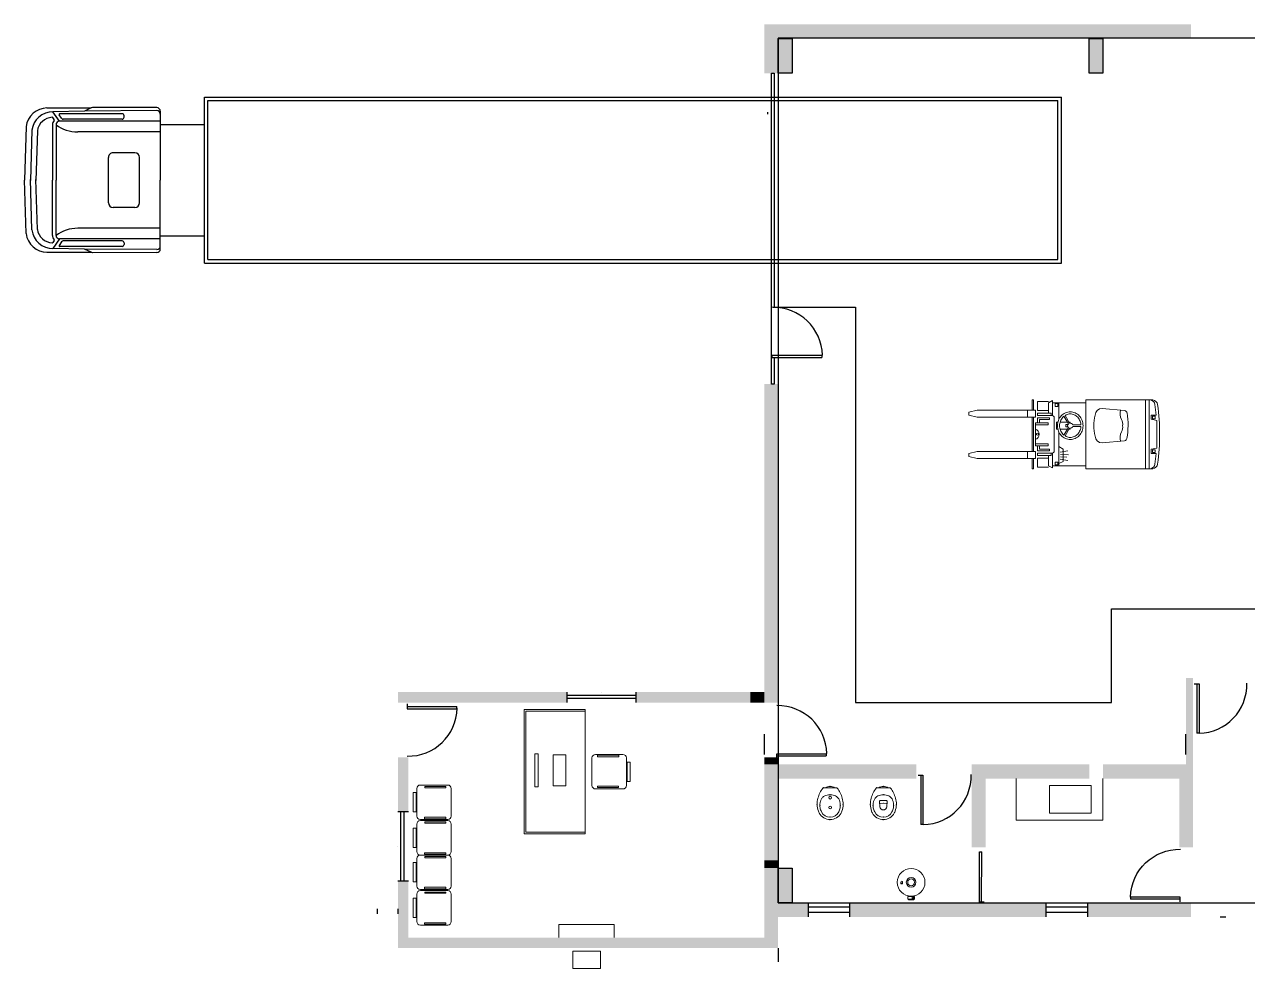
# Model space of a CAD drawing. Header units: millimetres. Extents: x 106 to 150.3, y 96.8 to 110.4.
# Drawn here: x 106.03 to 123.73, y 96.8 to 110.45 of the extents above; entities that cross this region are included whole.
import ezdxf

# ---------------------------------------------------------------- set-up
doc = ezdxf.new("R2010")
doc.units = ezdxf.units.MM
for name, color, linetype in [('0-SENDA PEATONAL', 51, 'Continuous'), ('01-VEHICULOS', 252, 'Continuous'), ('PDF_ABERTURAS', 7, 'Continuous')]:
    doc.layers.add(name, color=color, linetype=linetype)
doc.layers.add('Hatch Muros', color=8, linetype='Continuous', true_color=0x817e7e)
doc.layers.add('Mobiliario', color=252, linetype='Continuous', lineweight=15)
doc.layers.add('VISTA', color=7, linetype='Continuous', lineweight=20)

# ---------------------------------------------------------------- blocks, each defined once
blk = doc.blocks.new('A$C4f239783')
at = {"layer": '01-VEHICULOS'}
for p, q in [((-13.33361, 1.200103), (-13.333647, -1.199897)), ((-0.938185, 1.2), (-13.33361, 1.200103)), ((-13.283611, 1.150102), (-13.283646, -1.149898)), ((-0.988186, 1.150001), (-13.283611, 1.150102)), ((-0.988186, 1.150001), (-0.988222, -1.149999)), ((-0.938185, 1.2), (-0.93819, 0.804735)), ((-0.298217, 0.997044), (-0.298217, 0.804735)), ((-0.24841, 1.047044), (0.681643, 1.051107)), ((-0.247918, 1.003874), (0.796301, 0.996891)), ((0.224316, 0.90958), (0.224316, 0.92958)), ((0.254316, 0.95958), (1.155442, 0.95958)), ((0.681643, 1.051107), (0.700342, 1.042265)), ((1.34036, 1.042265), (0.700342, 1.042265)), ((0.700342, 1.042265), (0.796301, 0.996891)), ((0.796301, 0.996891), (1.253788, 0.987719)), ((1.128992, 0.892745), (1.163719, 0.943968)), ((1.160135, 0.84958), (1.253788, 0.987719)), ((1.237364, 0.874392), (1.256867, 0.903159)), ((-0.93819, 0.804735), (-0.938218, -0.804735)), ((-0.298217, 0.804735), (-0.93819, 0.804735)), ((-0.298217, 0.84958), (1.160135, 0.84958)), ((-0.298217, 0.804735), (-0.298217, 0)), ((0.254316, 0.87958), (1.10416, 0.87958)), ((1.210135, 0.79958), (1.210135, 0)), ((1.260135, 0.79958), (1.260135, 0)), ((1.479781, 0.71362), (1.501152, -0.007934)), ((1.559652, 0.719866), (1.581128, -0.005978)), ((1.643711, 0.774402), (1.666374, 0)), ((-0.298217, 0.696997), (0.896567, 0.696997)), ((0.067892, 0.396034), (0.384719, 0.396034)), ((0, 0.328142), (0, -0.328142)), ((0.45261, 0.328142), (0.45261, -0.328142)), ((-0.298217, -0.804735), (-0.298217, 0)), ((1.210135, -0.79958), (1.210135, 0)), ((1.260135, -0.79958), (1.260135, 0)), ((1.479781, -0.71362), (1.501152, 0.007934)), ((1.559652, -0.719866), (1.581128, 0.005978)), ((1.643711, -0.774402), (1.666374, 0)), ((0.067892, -0.396034), (0.384719, -0.396034)), ((-0.298217, -0.696997), (0.896567, -0.696997)), ((-0.938218, -0.804735), (-0.938223, -1.2)), ((-0.298217, -0.804735), (-0.938218, -0.804735)), ((-0.298217, -0.997044), (-0.298217, -0.804735)), ((-0.298217, -0.84958), (1.160135, -0.84958)), ((0.254316, -0.87958), (1.10416, -0.87958)), ((1.160135, -0.84958), (1.253788, -0.987719)), ((1.237364, -0.874392), (1.256867, -0.903159)), ((-0.24841, -1.047044), (0.681643, -1.051107)), ((-0.247918, -1.003874), (0.796301, -0.996891)), ((0.224316, -0.90958), (0.224316, -0.92958)), ((0.254316, -0.95958), (1.155442, -0.95958)), ((0.681643, -1.051107), (0.700342, -1.042265)), ((0.700342, -1.042265), (0.796301, -0.996891)), ((1.34036, -1.042265), (0.700342, -1.042265)), ((0.796301, -0.996891), (1.253788, -0.987719)), ((1.128992, -0.892745), (1.163719, -0.943968)), ((-0.938223, -1.2), (-13.333647, -1.199897)), ((-0.988222, -1.149999), (-13.283646, -1.149898))]:
    blk.add_line(p, q, dxfattribs=at)
for centre, radius, start, end in [((-0.248217, 0.997044), 0.05, 90.221033, 180), ((-0.248217, 0.953875), 0.05, 89.657281, 180), ((0.254316, 0.92958), 0.03, 90, 180), ((0.254316, 0.90958), 0.03, 180, 270), ((1.10416, 0.90958), 0.03, 270, 325.864172), ((1.155442, 0.94958), 0.01, 325.864172, 90), ((1.256301, 0.682027), 0.305702, 7.110138, 90.471044), ((1.265144, 0.897548), 0.01, 87.650338, 145.864172), ((1.256301, 0.682027), 0.225702, 8.046375, 87.650338), ((1.34036, 0.736563), 0.305702, 7.110138, 89.999992), ((0.894986, 1.232364), 0.535369, 270.169155, 306.061698), ((1.160135, 0.79958), 0.05, 0, 90), ((1.245641, 0.86878), 0.01, 145.864172, 218.983266), ((1.160135, 0.79958), 0.1, 0, 38.983266), ((0.067892, 0.328142), 0.067892, 90, 180), ((0.384719, 0.328142), 0.067892, 0, 90), ((0.067892, -0.328142), 0.067892, 180, 270), ((0.384719, -0.328142), 0.067892, 270, 0), ((0.894986, -1.232364), 0.535369, 53.938302, 89.830845), ((0.254316, -0.90958), 0.03, 90, 180), ((1.10416, -0.90958), 0.03, 34.135828, 90), ((1.160135, -0.79958), 0.05, 270, 0), ((1.245641, -0.86878), 0.01, 141.016734, 214.135828), ((1.160135, -0.79958), 0.1, 321.016734, 0), ((1.256301, -0.682027), 0.305702, 269.528956, 352.889862), ((1.256301, -0.682027), 0.225702, 272.349662, 351.953625), ((1.34036, -0.736563), 0.305702, 270.000008, 352.889862), ((-0.248217, -0.953875), 0.05, 180, 270.342719), ((-0.248217, -0.997044), 0.05, 180, 269.778967), ((0.254316, -0.92958), 0.03, 180, 270), ((1.155442, -0.94958), 0.01, 270, 34.135828), ((1.265144, -0.897548), 0.01, 214.135828, 272.349662)]:
    blk.add_arc(centre, radius, start, end, dxfattribs=at)
blk = doc.blocks.new('au_elev')
for p, q in [((-1.844, 0.4975), (-1.844, 0.3485)), ((-1.822, 0.4975), (-1.844, 0.4975)), ((-1.822, 0.3485), (-1.822, 0.4975)), ((-1.76489, 0.47338), (-1.76489, 0.343)), ((-1.605765, 0.47338), (-1.76489, 0.47338)), ((-1.546994, 0.48674), (-1.60735, 0.4575)), ((-1.60735, 0.4575), (-1.60735, 0.304987)), ((-1.546994, 0.4575), (-1.546994, 0.48674)), ((-1.546994, 0.4575), (-1.546994, 0.270795)), ((-1.45611, 0.4575), (-1.546994, 0.4575)), ((-1.510252, 0.443358), (-1.510252, 0.403358)), ((-1.470252, 0.443358), (-1.510252, 0.443358)), ((-1.510252, 0.403358), (-1.470252, 0.403358)), ((-1.470252, 0.403358), (-1.470252, 0.443358)), ((-1.456984, 0.424122), (-1.396127, 0.391514)), ((-1.45611, -0.03261), (-1.45611, 0.4575)), ((-1.45611, 0.4575), (-1.067, 0.4575)), ((-1.439812, 0.35868), (-1.329127, 0.376569)), ((-1.396127, 0.391514), (-1.396127, 0.214663)), ((-1.067, 0.4975), (-0.09782, 0.4975)), ((-1.067, 0.4975), (-1.067, -0.4975)), ((-0.201262, 0.4975), (-0.201262, -0.4975)), ((-0.151918, 0.4975), (-0.151918, -0.4975)), ((-2.639, 0.3485), (-2.759, 0.321883)), ((-2.759, 0.321883), (-2.759, 0.27501)), ((-2.759, 0.27501), (-2.639, 0.2485)), ((-1.797, 0.3485), (-2.639, 0.3485)), ((-2.639, 0.2485), (-1.797, 0.2485)), ((-1.909, 0.3485), (-1.909, 0.2485)), ((-1.844, 0.2485), (-1.844, -0.2485)), ((-1.822, -0.2485), (-1.822, 0.2485)), ((-1.797, 0.2485), (-1.797, 0.3485)), ((-1.767, 0.270795), (-1.767, 0.304987)), ((-1.767, 0.304987), (-1.567, 0.304987)), ((-1.567, 0.270795), (-1.767, 0.270795)), ((-1.767, 0.236828), (-1.592184, 0.236828)), ((-1.767, 0.165273), (-1.767, 0.236828)), ((-1.76489, 0.343), (-1.60735, 0.343)), ((-1.738633, 0.212826), (-1.738633, 0.165273)), ((-1.592184, 0.212826), (-1.738633, 0.212826)), ((-1.592184, 0.236828), (-1.592184, 0.212826)), ((-1.567, 0.304987), (-1.567, 0.270795)), ((-1.546769, 0.270795), (-1.567, 0.270795)), ((-1.526769, -0.250795), (-1.526769, 0.250795)), ((-1.396127, 0.214663), (-1.45611, 0.177527)), ((-1.43687, 0.256328), (-1.324827, 0.236854)), ((-1.435285, 0.327658), (-1.341124, 0.33196)), ((-1.435285, 0.290521), (-1.318941, 0.294823)), ((-0.122266, 0.2755), (-0.122266, 0.216821)), ((-0.049347, 0.2755), (-0.122266, 0.2755)), ((-0.122266, 0.216821), (-0.04137, 0.201654)), ((-0.103325, 0.223994), (-0.103325, 0.263994)), ((-0.103325, 0.263994), (-0.063325, 0.263994)), ((-0.063325, 0.223994), (-0.103325, 0.223994)), ((-0.063325, 0.263994), (-0.063325, 0.223994)), ((-1.797, 0.137873), (-1.797, 0.165273)), ((-1.797, 0.165273), (-1.609387, 0.165273)), ((-1.609387, 0.137873), (-1.797, 0.137873)), ((-1.797, 0.137873), (-1.797, -0.137873)), ((-1.738633, 0.165273), (-1.767, 0.165273)), ((-1.609387, 0.165273), (-1.609387, 0.137873)), ((-1.319063, -0.098009), (-1.382895, 0.012551)), ((-1.301742, -0.088009), (-1.36639, 0.023964)), ((-0.83011, 0.125), (-0.506865, 0.092524)), ((-1.797, -0.137873), (-1.797, -0.165273)), ((-1.609387, -0.137873), (-1.797, -0.137873)), ((-1.797, -0.165273), (-1.609387, -0.165273)), ((-1.738633, -0.165273), (-1.767, -0.165273)), ((-1.767, -0.165273), (-1.767, -0.236828)), ((-1.738633, -0.212826), (-1.738633, -0.165273)), ((-1.609387, -0.165273), (-1.609387, -0.137873)), ((-1.489802, -0.075), (-1.489802, -0.175)), ((-1.471063, -0.075), (-1.489802, -0.075)), ((-1.471063, -0.175), (-1.489802, -0.175)), ((-1.332347, -0.075), (-1.440082, -0.075)), ((-1.332347, -0.175), (-1.440082, -0.175)), ((-1.319063, -0.151991), (-1.382895, -0.262551)), ((-1.301742, -0.161991), (-1.36639, -0.273964)), ((-1.349762, -0.106107), (-1.327735, -0.106205)), ((-1.327735, -0.143795), (-1.349762, -0.143893)), ((-1.291933, -0.075), (-1.309253, -0.075)), ((-1.291933, -0.175), (-1.309253, -0.175)), ((-1.291933, -0.075), (-1.291933, -0.086731)), ((-1.291933, -0.163269), (-1.291933, -0.175)), ((-1.137202, -0.115), (-1.254993, -0.115)), ((-1.137202, -0.135), (-1.254993, -0.135)), ((-2.639, -0.2485), (-2.759, -0.275117)), ((-2.759, -0.275117), (-2.759, -0.32199)), ((-2.759, -0.32199), (-2.639, -0.3485)), ((-1.797, -0.2485), (-2.639, -0.2485)), ((-2.639, -0.3485), (-1.797, -0.3485)), ((-1.909, -0.2485), (-1.909, -0.3485)), ((-1.844, -0.3485), (-1.844, -0.4975)), ((-1.822, -0.4975), (-1.822, -0.3485)), ((-1.797, -0.3485), (-1.797, -0.2485)), ((-1.767, -0.236828), (-1.592184, -0.236828)), ((-1.767, -0.270795), (-1.767, -0.304987)), ((-1.567, -0.270795), (-1.767, -0.270795)), ((-1.767, -0.304987), (-1.567, -0.304987)), ((-1.76489, -0.343), (-1.60735, -0.343)), ((-1.76489, -0.47338), (-1.76489, -0.343)), ((-1.592184, -0.212826), (-1.738633, -0.212826)), ((-1.60735, -0.4575), (-1.60735, -0.304987)), ((-1.592184, -0.236828), (-1.592184, -0.212826)), ((-1.567, -0.270795), (-1.546769, -0.270795)), ((-1.567, -0.304987), (-1.567, -0.270795)), ((-1.546994, -0.270795), (-1.546994, -0.4575)), ((-1.45611, -0.4575), (-1.45611, -0.21739)), ((-0.505958, -0.342427), (-0.83011, -0.375)), ((-0.122266, -0.216821), (-0.04137, -0.201654)), ((-0.122266, -0.2755), (-0.122266, -0.216821)), ((-0.049347, -0.2755), (-0.122266, -0.2755)), ((-0.103325, -0.223994), (-0.103325, -0.263994)), ((-0.063325, -0.223994), (-0.103325, -0.223994)), ((-0.103325, -0.263994), (-0.063325, -0.263994)), ((-0.063325, -0.263994), (-0.063325, -0.223994)), ((-1.844, -0.4975), (-1.822, -0.4975)), ((-1.605765, -0.47338), (-1.76489, -0.47338)), ((-1.546994, -0.48674), (-1.60735, -0.4575)), ((-1.546994, -0.4575), (-1.45611, -0.4575)), ((-1.546994, -0.4575), (-1.546994, -0.48674)), ((-1.510252, -0.443358), (-1.510252, -0.403358)), ((-1.510252, -0.403358), (-1.470252, -0.403358)), ((-1.470252, -0.443358), (-1.510252, -0.443358)), ((-1.470252, -0.403358), (-1.470252, -0.443358)), ((-1.45611, -0.4575), (-1.067, -0.4575)), ((-1.067, -0.4975), (-0.09782, -0.4975))]:
    blk.add_line(p, q)
blk.add_circle((-1.767, -0.001249), 0.015398)
for centre, radius, start, end in [((-0.146529, 0.41762), 0.080591, 8.441192, 82.383817), ((-0.108502, 0.41762), 0.080591, 8.441192, 82.383817), ((-3.067096, 0.01115), 3.029305, 5.006228, 7.937014), ((-2.679268, 0.036113), 2.679511, 359.227767, 8.441192), ((-1.546769, 0.250795), 0.02, 0, 90), ((-3.60704, 0.041682), 3.569256, 359.330878, 2.568829), ((-1.808123, 0.007048), 0.066244, 353.892578, 80.33388), ((-1.276102, -0.119226), 0.199762, 137.231175, 159.035788), ((-1.285738, -0.110312), 0.186636, 114.122761, 137.231175), ((-1.285738, -0.110312), 0.156636, 128.33591, 137.231175), ((-1.285738, -0.110312), 0.156636, 114.122761, 120.990787), ((-1.291933, -0.096479), 0.171479, 90, 114.122761), ((-1.291933, -0.096479), 0.141479, 90, 114.122761), ((-1.291933, -0.096479), 0.171479, 65.877239, 90), ((-1.291933, -0.096479), 0.141479, 65.877239, 90), ((-1.298127, -0.110312), 0.156636, 42.768825, 65.877239), ((-1.298127, -0.110312), 0.186636, 42.768825, 65.877239), ((-1.307763, -0.119226), 0.199762, 20.964212, 42.768825), ((-0.417685, -0.125), 0.533928, 163.683876, 196.316124), ((-0.83011, 0.025), 0.1, 90, 180), ((-0.389122, 0.052626), 0.182856, 165.359703, 208.549333), ((-0.511112, 0.05275), 0.04, 9.890688, 83.905009), ((-1.545424, -0.127593), 1.089917, 350.401794, 9.890688), ((-3.60704, -0.041682), 3.569256, 357.431171, 0.669122), ((-2.679268, -0.036113), 2.679511, 351.558808, 0.772233), ((-1.808123, -0.007048), 0.066244, 279.66612, 6.107422), ((-1.261031, -0.125), 0.215902, 159.035788, 180), ((-1.261031, -0.125), 0.215902, 180, 200.964212), ((-1.261031, -0.125), 0.185902, 159.035788, 180), ((-1.261031, -0.125), 0.185902, 180, 200.964212), ((-1.276102, -0.119226), 0.169762, 137.231175, 159.035788), ((-1.330771, -0.125), 0.026788, 135.147583, 224.852417), ((-1.291933, -0.125), 0.038269, 135.147583, 224.852417), ((-1.291933, -0.125), 0.038269, 15.147583, 104.852417), ((-1.291933, -0.125), 0.038269, 255.147583, 344.852417), ((-1.307763, -0.119226), 0.169762, 20.964212, 42.768825), ((-1.322834, -0.125), 0.185902, 3.083537, 20.964212), ((-1.322834, -0.125), 0.185902, 339.035788, 356.916463), ((-1.322834, -0.125), 0.215902, 0, 20.964212), ((-1.322834, -0.125), 0.215902, 339.035788, 360), ((-0.722819, -0.111895), 0.189483, 356.034146, 24.020356), ((-0.722819, -0.138105), 0.189483, 335.979644, 3.965854), ((-1.546769, -0.250795), 0.02, 270, 0), ((-1.276102, -0.130774), 0.199762, 200.964212, 222.768825), ((-1.276102, -0.130774), 0.169762, 200.964212, 222.768825), ((-1.285738, -0.139688), 0.186636, 222.768825, 245.877239), ((-1.285738, -0.139688), 0.156636, 222.768825, 231.66409), ((-1.285738, -0.139688), 0.156636, 239.009213, 245.877239), ((-1.291933, -0.153521), 0.171479, 245.877239, 270), ((-1.291933, -0.153521), 0.141479, 245.877239, 270), ((-1.291933, -0.153521), 0.141479, 270, 294.122761), ((-1.291933, -0.153521), 0.171479, 270, 294.122761), ((-1.298127, -0.139688), 0.156636, 294.122761, 317.231175), ((-1.298127, -0.139688), 0.186636, 294.122761, 317.231175), ((-1.307763, -0.130774), 0.169762, 317.231175, 339.035788), ((-1.307763, -0.130774), 0.199762, 317.231175, 339.035788), ((-0.83011, -0.275), 0.1, 180, 270), ((-0.389122, -0.302626), 0.182856, 151.450667, 194.640297), ((-0.510205, -0.302654), 0.04, 276.094991, 350.401794), ((-3.067096, -0.01115), 3.029305, 352.062986, 354.993772), ((-0.146529, -0.41762), 0.080591, 277.616183, 351.558808), ((-0.108502, -0.41762), 0.080591, 277.616183, 351.558808)]:
    blk.add_arc(centre, radius, start, end)
blk = doc.blocks.new('A$C55652626')
at = {"layer": 'Mobiliario', "linetype": 'Continuous'}
for p, q in [((0.0549, 0.05), (0.0549, 0.4483)), ((0.1049, 0.4983), (0.5023, 0.4983)), ((0.5523, 0.4483), (0.5523, 0.05)), ((0.5023, 0), (0.1049, 0))]:
    blk.add_line(p, q, dxfattribs=at)
for points in [[(0, 0.1087), (0, 0.3889), (0.0427, 0.3889), (0.0427, 0.1087)], [(0.1654, 0.4663), (0.1654, 0.4876), (0.4749, 0.4876), (0.4749, 0.4663)], [(0.1681, 0.0207), (0.1681, 0.0394), (0.4749, 0.0394), (0.4749, 0.0207)]]:
    blk.add_lwpolyline(points, close=True, dxfattribs=at)
for centre, start, end in [((0.1049, 0.4483), 90, 180), ((0.5023, 0.4483), 0, 90), ((0.1049, 0.05), 180, 270), ((0.5023, 0.05), 270, 0)]:
    blk.add_arc(centre, 0.05, start, end, dxfattribs=at)
blk = doc.blocks.new('E-INODORO VS')
at = {"color": 0}
for p, q in [((-0.004461, 0), (0.004461, 0)), ((-0.09081, -0.02), (0.004461, -0.02)), ((0.099733, -0.02), (0.004461, -0.02)), ((-0.04543, -0.293288), (-0.050623, -0.216531)), ((-0.042394, -0.246032), (0.000906, -0.243227)), ((-0.041274, -0.205875), (-0.00168, -0.203311)), ((0.051317, -0.246032), (0.008017, -0.243227)), ((0.050197, -0.205875), (0.010603, -0.203311)), ((0.054353, -0.293288), (0.059546, -0.216531))]:
    blk.add_line(p, q, dxfattribs=at)
for centre, radius, start, end in [((-0.001825, -0.112512), 0.112688, 86.801935, 124.818883), ((0.010748, -0.112512), 0.112688, 55.181117, 93.198065), ((0.134009, -0.263463), 0.318567, 162.939225, 179.377146), ((0.186961, -0.255), 0.367466, 140.99188, 166.62556), ((0.014461, -0.273), 0.163248, 130.030259, 145.957219), ((-0.09081, -0.03), 0.01, 90, 140.99188), ((-0.00068, -0.277718), 0.157802, 96.715913, 124.711346), ((0.004461, -0.39914), 0.27914, 90, 94.848942), ((0.004461, -0.39914), 0.27914, 85.151058, 90), ((0.009602, -0.277718), 0.157802, 55.288654, 83.284087), ((-0.005539, -0.273), 0.163248, 34.042781, 49.969741), ((0.099733, -0.03), 0.01, 39.00812, 90), ((-0.178039, -0.255), 0.367466, 13.37444, 39.00812), ((-0.125087, -0.263463), 0.318567, 0.622854, 17.060775), ((0.133225, -0.248), 0.31799, 182.162698, 200.025984), ((0.103211, -0.273), 0.24625, 171.828766, 188.171234), ((0.087993, -0.273883), 0.231332, 165.536195, 171.076549), ((0.09566, -0.2626), 0.240522, 190.880091, 205.989807), ((-0.001647, -0.254709), 0.139796, 148.473978, 163.969102), ((-0.040646, -0.215856), 0.01, 93.605005, 183.87031), ((0.004461, -0.289994), 0.05, 183.777459, 356.222541), ((0.010995, -0.389426), 0.186547, 92.007091, 93.89594), ((0.004461, -0.302624), 0.059504, 86.574186, 93.425814), ((-0.002072, -0.389426), 0.186547, 86.10406, 87.992909), ((0.049568, -0.215856), 0.01, 356.12969, 86.394995), ((-0.086738, -0.2626), 0.240522, 334.010193, 349.119909), ((0.010569, -0.254709), 0.139796, 16.030898, 31.526022), ((-0.079071, -0.273883), 0.231332, 8.923451, 14.463805), ((-0.094289, -0.273), 0.24625, 351.828766, 8.171234), ((-0.124302, -0.248), 0.31799, 339.974016, 357.837302), ((0.155989, -0.234886), 0.343898, 200.779955, 205.735684), ((0.001961, -0.3055), 0.174523, 207.03086, 271.041627), ((0.001961, -0.3055), 0.137523, 207.03086, 271.041627), ((0.006961, -0.3055), 0.174523, 268.958373, 332.96914), ((0.006961, -0.3055), 0.137523, 268.958373, 332.96914), ((-0.147066, -0.234886), 0.343898, 334.264316, 339.220045)]:
    blk.add_arc(centre, radius, start, end, dxfattribs=at)
for p in [(0.004461, 0), (-0.095114, -0.020974), (0.004461, -0.12), (0.099733, -0.02), (0.099795, -0.02), (0.104037, -0.020974), (-0.184539, -0.26), (-0.143026, -0.275461), (0.151961, -0.27248), (0.193461, -0.26), (0.004461, -0.443), (0.005134, -0.479994), (0.010134, -0.479994)]:
    blk.add_point(p, dxfattribs=at)
blk = doc.blocks.new('TERMOT-P')
at = {"color": 0}
for p, q in [((0.122713, -0.005215), (0.122713, -0.029437)), ((0.148039, -0.029437), (0.122713, -0.029437)), ((0.148039, -0.005215), (0.148039, -0.029437)), ((-0.047034, -0.249745), (-0.047034, -0.213418)), ((-0.047034, -0.213418), (0.04735, -0.213418)), ((0.04735, -0.249745), (-0.047034, -0.249745)), ((-0.037402, -0.249745), (-0.037402, -0.259847)), ((-0.037402, -0.259847), (0.037968, -0.259847)), ((0.037968, -0.249745), (0.037968, -0.259847)), ((0.04735, -0.213418), (0.04735, -0.249745))]:
    blk.add_line(p, q, dxfattribs=at)
for centre, radius in [((0.000283, -0.007892), 0.2), ((0.000283, -0.007892), 0.07), ((0.000283, -0.007892), 0.05), ((0.135376, -0.005215), 0.012663), ((-0.024371, -0.232497), 0.011521)]:
    blk.add_circle(centre, radius, dxfattribs=at)
blk = doc.blocks.new('mesa_trabajo_1.80x.83')
blk.add_lwpolyline([(0, 0.88), (-1.8, 0.88), (-1.8, 0), (0, 0)], close=True)
blk.add_lwpolyline([(-1.775, 0.88), (-1.775, 0.025), (-0.025, 0.025), (-0.025, 0.88)])
blk = doc.blocks.new('IRI-OCASA-Layout R 9$0$OCA_SILLA')
at = {"linetype": 'Continuous'}
for p, q in [((0.0549, 0.05), (0.0549, 0.4483)), ((0.1049, 0.4983), (0.5023, 0.4983)), ((0.5523, 0.4483), (0.5523, 0.05)), ((0.5023, 0), (0.1049, 0))]:
    blk.add_line(p, q, dxfattribs=at)
for points in [[(0, 0.1087), (0, 0.3889), (0.0427, 0.3889), (0.0427, 0.1087)], [(0.1654, 0.4663), (0.1654, 0.4876), (0.4749, 0.4876), (0.4749, 0.4663)], [(0.1681, 0.0207), (0.1681, 0.0394), (0.4749, 0.0394), (0.4749, 0.0207)]]:
    blk.add_lwpolyline(points, close=True, dxfattribs=at)
for centre, start, end in [((0.1049, 0.4483), 90, 180), ((0.5023, 0.4483), 0, 90), ((0.1049, 0.05), 180, 270), ((0.5023, 0.05), 270, 0)]:
    blk.add_arc(centre, 0.05, start, end, dxfattribs=at)

msp = doc.modelspace()

# ---------------------------------------------------------------- linework, layer by layer
msp.add_lwpolyline([(150.131047, 110.251896), (116.935143, 110.251896), (116.935143, 97.748308), (150.131047, 97.748308)], close=True)
at = {"layer": '0-SENDA PEATONAL'}
msp.add_lwpolyline([(116.853534, 106.358942), (118.053534, 106.358942), (118.053534, 100.643973), (121.757829, 100.643973), (121.757829, 100.999581), (121.757829, 101.999581), (123.885367, 101.999581), (123.885367, 100.999581)], dxfattribs=at)
at = {"layer": 'Hatch Muros'}
for points in [[(116.935143, 110.245387), (117.138348, 110.245387), (117.138348, 109.743726), (116.935143, 109.743726)], [(121.437394, 110.245387), (121.634248, 110.245387), (121.634248, 109.743726), (121.437394, 109.743726)], [(116.935143, 98.249969), (117.138348, 98.249969), (117.138348, 97.748308), (116.935143, 97.748308)]]:
    msp.add_lwpolyline(points, close=True, dxfattribs=at)
for points in [[(116.877992, 105.635184), (116.877992, 105.247825), (116.839891, 105.247825), (116.839891, 109.743726), (116.877992, 109.743726), (116.877992, 106.35275)], [(116.78909, 109.153162), (116.78909, 109.178563)], [(117.570158, 105.660584), (117.570158, 105.635184)], [(113.880725, 100.796376), (113.880725, 100.643973)], [(113.880725, 100.751925), (114.877698, 100.751925)], [(113.880725, 100.707474), (114.877698, 100.707474)], [(114.376036, 100.796376), (114.376036, 100.796376)], [(114.877698, 100.796376), (114.877698, 100.643973)], [(112.28684, 100.555071), (112.28684, 100.586821)], [(116.738289, 99.894656), (116.738289, 100.186762)], [(122.834425, 99.894656), (122.834425, 100.186762)], [(123.024929, 100.199463), (122.993179, 100.199463)], [(117.633659, 99.901006), (117.633659, 99.875605)], [(111.435921, 99.069137), (111.588324, 99.069137)], [(111.480372, 98.065815), (111.480372, 99.069137)], [(111.524823, 98.065815), (111.524823, 99.069137)], [(119.03069, 98.878633), (118.998939, 98.878633)], [(111.435921, 98.567476), (111.435921, 98.567476)], [(119.84896, 98.483688), (119.880711, 98.483659)], [(111.435921, 98.065815), (111.588324, 98.065815)], [(117.373303, 97.748308), (117.373303, 97.545103)], [(117.373303, 97.691157), (117.970217, 97.691157)], [(117.970217, 97.748308), (117.970217, 97.545103)], [(120.80873, 97.748308), (120.80873, 97.545103)], [(120.80873, 97.691157), (121.411993, 97.691157)], [(121.411993, 97.748308), (121.411993, 97.545103)], [(122.034307, 97.83086), (122.034307, 97.799109)], [(111.137464, 97.659406), (111.137464, 97.589554)], [(111.435921, 97.659406), (111.435921, 97.589554)], [(117.373303, 97.614955), (117.970217, 97.614955)], [(120.80873, 97.614955), (121.411993, 97.614955)], [(123.329736, 97.545103), (123.412288, 97.545103)], [(116.935143, 97.094243), (116.935143, 96.897389)]]:
    msp.add_lwpolyline(points, dxfattribs=at)
for points in [[(122.910627, 110.448591), (116.738289, 110.448591), (122.910627, 110.245387)], [(116.738289, 110.448591), (122.910627, 110.245387), (116.738289, 110.245387)], [(116.935143, 110.245387), (116.738289, 110.245387), (116.935143, 109.743726)], [(116.738289, 110.245387), (116.935143, 109.743726), (116.738289, 109.743726)], [(117.138348, 110.245387), (116.935143, 110.245387), (117.138348, 109.743726)], [(116.935143, 110.245387), (117.138348, 109.743726), (116.935143, 109.743726)], [(121.634248, 110.245387), (121.437394, 110.245387), (121.634248, 109.743726)], [(121.437394, 110.245387), (121.634248, 109.743726), (121.437394, 109.743726)], [(116.935143, 105.247825), (116.738289, 105.247825), (116.935143, 100.643973)], [(116.738289, 105.247825), (116.935143, 100.643973), (116.738289, 100.643973)], [(122.936027, 100.999581), (122.834425, 100.999581), (122.936027, 99.748603)], [(122.834425, 100.999581), (122.936027, 99.748603), (122.834425, 99.748603)], [(113.880725, 100.796376), (111.435921, 100.796376), (113.880725, 100.643973)], [(111.435921, 100.796376), (113.880725, 100.643973), (111.435921, 100.643973)], [(116.535085, 100.796376), (114.877698, 100.796376), (116.535085, 100.643973)], [(114.877698, 100.796376), (116.535085, 100.643973), (114.877698, 100.643973)], [(116.738289, 100.796376), (116.535085, 100.796376), (116.738289, 100.643973)], [(116.535085, 100.796376), (116.738289, 100.643973), (116.535085, 100.643973)], [(111.588324, 99.850205), (111.435921, 99.850205), (111.588324, 99.069137)], [(111.435921, 99.850205), (111.588324, 99.069137), (111.435921, 99.069137)], [(116.935143, 99.850205), (116.738289, 99.850205), (116.935143, 99.748603)], [(116.738289, 99.850205), (116.935143, 99.748603), (116.738289, 99.748603)], [(118.935438, 99.748603), (116.738289, 99.748603), (118.935438, 99.545398)], [(116.738289, 99.748603), (118.935438, 99.545398), (116.738289, 99.545398)], [(121.437394, 99.748603), (119.735556, 99.748603), (121.437394, 99.545398)], [(119.735556, 99.748603), (121.437394, 99.545398), (119.735556, 99.545398)], [(122.936027, 99.748603), (121.634248, 99.748603), (122.936027, 99.545398)], [(121.634248, 99.748603), (122.936027, 99.545398), (121.634248, 99.545398)], [(116.935143, 99.545398), (116.738289, 99.545398), (116.935143, 98.364272)], [(116.738289, 99.545398), (116.935143, 98.364272), (116.738289, 98.364272)], [(119.93876, 99.545398), (119.735556, 99.545398), (119.93876, 98.548426)], [(119.735556, 99.545398), (119.93876, 98.548426), (119.735556, 98.548426)], [(122.936027, 99.545398), (122.739173, 99.545398), (122.936027, 98.548426)], [(122.739173, 99.545398), (122.936027, 98.548426), (122.739173, 98.548426)], [(116.935143, 98.364272), (116.738289, 98.364272), (116.935143, 98.249969)], [(116.738289, 98.364272), (116.935143, 98.249969), (116.738289, 98.249969)], [(116.935143, 98.249969), (116.738289, 98.249969), (116.935143, 97.748308)], [(116.738289, 98.249969), (116.935143, 97.748308), (116.738289, 97.748308)], [(117.138348, 98.249969), (116.935143, 98.249969), (117.138348, 97.748308)], [(116.935143, 98.249969), (117.138348, 97.748308), (116.935143, 97.748308)], [(111.588324, 98.065815), (111.435921, 98.065815), (111.588324, 97.246647)], [(111.435921, 98.065815), (111.588324, 97.246647), (111.435921, 97.246647)], [(117.373303, 97.748308), (116.738289, 97.748308), (117.373303, 97.545103)], [(116.738289, 97.748308), (117.373303, 97.545103), (116.738289, 97.545103)], [(120.80873, 97.748308), (117.970217, 97.748308), (120.80873, 97.545103)], [(117.970217, 97.748308), (120.80873, 97.545103), (117.970217, 97.545103)], [(122.910627, 97.748308), (121.411993, 97.748308), (122.910627, 97.545103)], [(121.411993, 97.748308), (122.910627, 97.545103), (121.411993, 97.545103)], [(116.935143, 97.545103), (116.738289, 97.545103), (116.935143, 97.246647)], [(116.738289, 97.545103), (116.935143, 97.246647), (116.738289, 97.246647)], [(114.566541, 97.246647), (111.435921, 97.246647), (114.566541, 97.094243)], [(111.435921, 97.246647), (114.566541, 97.094243), (111.435921, 97.094243)], [(116.935143, 97.246647), (114.566541, 97.246647), (116.935143, 97.094243)], [(114.566541, 97.246647), (116.935143, 97.094243), (114.566541, 97.094243)]]:
    msp.add_solid(points, dxfattribs=at)
at = {"layer": 'Mobiliario'}
for p, q in [((117.697096, 99.43172), (117.688173, 99.43172)), ((117.592902, 99.41172), (117.688173, 99.41172)), ((117.783444, 99.41172), (117.688173, 99.41172))]:
    msp.add_line(p, q, dxfattribs=at)
for points in [[(113.464947, 99.901729), (113.464947, 99.424313), (113.414947, 99.424313), (113.414947, 99.901729)], [(113.966541, 97.04833), (114.366541, 97.04833), (114.366541, 96.79833), (113.966541, 96.79833)]]:
    msp.add_lwpolyline(points, close=True, dxfattribs=at)
for points in [[(113.863905, 99.888021), (113.863905, 99.438021), (113.683905, 99.438021), (113.683905, 99.888021), (113.863905, 99.888021)], [(113.766541, 97.246647), (113.766541, 97.436647), (114.566541, 97.436647), (114.566541, 97.246647)]]:
    msp.add_lwpolyline(points, dxfattribs=at)
for centre in [(117.690673, 99.268993), (117.690673, 99.12622)]:
    msp.add_circle(centre, 0.019932, dxfattribs=at)
for centre, radius, start, end in [((117.681886, 99.319208), 0.112688, 86.801935, 124.818883), ((117.69446, 99.319208), 0.112688, 55.181117, 93.198065), ((117.817721, 99.168257), 0.318567, 162.939225, 179.377146), ((117.870673, 99.17672), 0.367466, 140.99188, 166.62556), ((117.698173, 99.15872), 0.163248, 130.030259, 145.957219), ((117.592902, 99.40172), 0.01, 90, 140.99188), ((117.683032, 99.154002), 0.157802, 96.715913, 124.711346), ((117.688173, 99.03258), 0.27914, 90, 94.848942), ((117.688173, 99.03258), 0.27914, 85.151058, 90), ((117.693314, 99.154002), 0.157802, 55.288654, 83.284087), ((117.678173, 99.15872), 0.163248, 34.042781, 49.969741), ((117.783444, 99.40172), 0.01, 39.00812, 90), ((117.505673, 99.17672), 0.367466, 13.37444, 39.00812), ((117.558625, 99.168257), 0.318567, 0.622854, 17.060775), ((117.816937, 99.18372), 0.31799, 182.162698, 200.025984), ((117.786923, 99.15872), 0.24625, 171.828766, 188.171234), ((117.771705, 99.157837), 0.231332, 165.536195, 171.076549), ((117.779372, 99.169119), 0.240522, 190.880091, 205.989807), ((117.682065, 99.177011), 0.139796, 148.473978, 163.969102), ((117.596974, 99.169119), 0.240522, 334.010193, 349.119909), ((117.694281, 99.177011), 0.139796, 16.030898, 31.526022), ((117.604641, 99.157837), 0.231332, 8.923451, 14.463805), ((117.589423, 99.15872), 0.24625, 351.828766, 8.171234), ((117.559409, 99.18372), 0.31799, 339.974016, 357.837302), ((117.8397, 99.196833), 0.343898, 200.779955, 205.735684), ((117.685673, 99.12622), 0.174523, 207.03086, 271.041627), ((117.685673, 99.12622), 0.137523, 207.03086, 271.041627), ((117.690673, 99.12622), 0.174523, 268.958373, 332.96914), ((117.690673, 99.12622), 0.137523, 268.958373, 332.96914), ((117.536646, 99.196833), 0.343898, 334.264316, 339.220045)]:
    msp.add_arc(centre, radius, start, end, dxfattribs=at)
for p in [(117.688173, 99.43172), (117.588597, 99.410746), (117.592839, 99.41172), (117.592902, 99.41172), (117.688173, 99.31172), (117.787749, 99.410746), (117.499173, 99.17172), (117.540674, 99.159239), (117.835661, 99.156259), (117.877173, 99.17172), (117.6825, 98.951726), (117.6875, 98.951726), (117.688173, 98.98872)]:
    msp.add_point(p, dxfattribs=at)
at = {"layer": 'PDF_ABERTURAS', "lineweight": 25}
for points in [[(117.570158, 105.660584), (116.846241, 105.660584), (116.846241, 105.635184), (117.570158, 105.635184)], [(122.993179, 100.917029), (122.993179, 100.199463)], [(111.569274, 100.624922), (111.569274, 100.586821), (111.569274, 100.555071), (112.28684, 100.555071)], [(111.569274, 100.586821), (112.28684, 100.586821)], [(116.916093, 99.831154), (116.916093, 99.875605), (116.916093, 99.901006), (117.633659, 99.901006)], [(116.916093, 99.875605), (117.633659, 99.875605)], [(118.960839, 99.596199), (118.998939, 99.596199), (119.03069, 99.596199), (119.03069, 98.878633)], [(118.998939, 99.596199), (118.998939, 98.878633)], [(119.918159, 97.759709), (119.880058, 97.759743), (119.848308, 97.759772), (119.84896, 98.483688)], [(119.880058, 97.759743), (119.880711, 98.483659)], [(122.751873, 97.799109), (122.034307, 97.799109)]]:
    msp.add_lwpolyline(points, dxfattribs=at)
for points in [[(122.955078, 100.917029), (122.993179, 100.917029), (123.024929, 100.917029), (123.024929, 100.199463, 0.414102), (123.716937, 100.922436)], [(122.751873, 97.761008), (122.751873, 97.799109), (122.751873, 97.83086), (122.034307, 97.83086, -0.414101), (122.757281, 98.522868)]]:
    msp.add_lwpolyline(points, format="xyb", dxfattribs=at)
for centre, radius, start, end in [((116.868468, 105.651059), 0.70804, 1.23045, 91.208544), ((111.585149, 100.577296), 0.708041, 268.791546, 358.769521), ((116.931968, 99.89148), 0.708041, 1.230532, 91.208462), ((119.021165, 99.586673), 0.70804, 271.230397, 1.208536)]:
    msp.add_arc(centre, radius, start, end, dxfattribs=at)
at = {"layer": 'VISTA', "color": 202, "ltscale": 3}
for p, q in [((120.381809, 99.545399), (120.381809, 98.945399)), ((121.634248, 99.545398), (121.634248, 98.945398)), ((121.634248, 98.945398), (120.381809, 98.945399))]:
    msp.add_line(p, q, dxfattribs=at)
msp.add_lwpolyline([(120.864211, 99.045395), (120.864211, 99.445395), (121.464211, 99.445395), (121.464211, 99.045395)], close=True, dxfattribs=at)

# ---------------------------------------------------------------- block references
at = {"layer": 'Mobiliario', "rotation": 180}
msp.add_blockref('A$C4f239783', (107.700772, 108.198694), dxfattribs=at)
at = {"layer": 'Mobiliario', "xscale": -1}
for name, p, rotation in [('au_elev', (122.454016, 104.522481), 180), ('mesa_trabajo_1.80x.83', (113.263905, 100.543973), 270), ('A$C55652626', (111.656025, 99.45197), 180), ('A$C55652626', (111.656025, 98.937769), 180), ('A$C55652626', (111.656025, 98.439469), 180), ('A$C55652626', (111.656025, 97.925268), 180)]:
    msp.add_blockref(name, p, dxfattribs=dict(at, rotation=rotation))
at = {"layer": 'Mobiliario', "extrusion": (0, 0, -1), "zscale": -1}
msp.add_blockref('IRI-OCASA-Layout R 9$0$OCA_SILLA', (-114.796205, 99.394823), dxfattribs=at)
at = {"layer": 'Mobiliario', "xscale": -1}
msp.add_blockref('E-INODORO VS', (118.462979, 99.43172), dxfattribs=at)
at = {"layer": 'VISTA', "color": 202, "ltscale": 3, "xscale": -1}
msp.add_blockref('TERMOT-P', (118.860587, 98.052553), dxfattribs=at)

doc.saveas('drawing.dxf')
